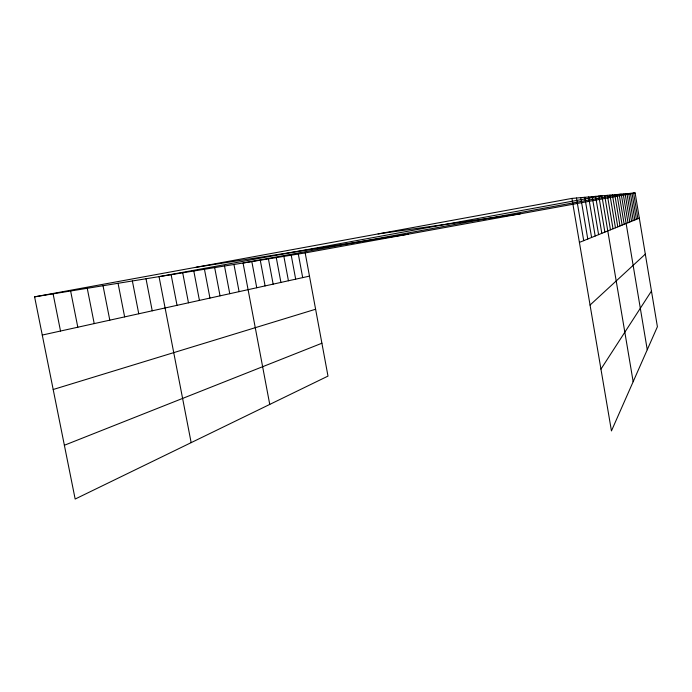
<?xml version="1.0" encoding="UTF-8"?>
<svg xmlns="http://www.w3.org/2000/svg" width="692" height="692" viewBox="0 0 692 692"><rect width="100%" height="100%" fill="white"/><g stroke="black" fill="none" stroke-linecap="round" stroke-linejoin="round"><path stroke-width="1.04" d="M600.95 369.139L651.457 291.055M590.06 305.042L645.316 254.137M579.412 242.399L639.322 218.162M64.373 445.259L321.901 343.232M53.189 389.501L315.604 309.238M42.264 335.058L309.471 276.125M34.6 296.842L305.181 252.926L327.991 376.102L75.16 499.044L34.6 296.842L571.929 198.405L635.126 192.956L657.4 326.745L611.451 430.908L571.929 198.405M305.181 252.926L635.126 192.956M196.173 267.25L408.306 234.181M378.117 233.913L520.332 213.819M53.094 293.84L60.515 331.027M70.619 291.003L77.807 327.212M103.03 285.735L109.803 320.162M87.244 288.305L94.216 323.596M132.371 280.978L138.763 313.77M118.055 283.296L124.638 316.884M171.123 274.689L177.031 305.328M191.156 442.638L159.039 276.653L601.876 195.827L633.163 381.699M146.012 278.764L152.231 310.803M204.451 269.274L209.944 298.07M193.803 271.005L199.426 300.389M182.705 272.804L188.466 302.811M233.957 264.491L239.095 291.643M224.511 266.022L229.761 293.702M214.676 267.614L220.047 295.847M260.27 260.218L265.097 285.908M251.827 261.593L256.749 287.751M269.75 404.422L243.056 263.012L621.234 194.149L647.254 349.745M291.22 255.192L295.674 279.161M283.876 256.386L288.426 280.762M276.281 257.623L280.917 282.423M268.418 258.894L273.15 284.135M298.313 254.042L302.689 277.622M598.814 196.087L604.877 232.097M595.587 196.364L601.824 233.334M592.188 196.658L598.597 234.64M588.589 196.969L595.189 236.015M584.783 197.298L591.591 237.477M580.761 197.644L587.768 239.017M576.479 198.016L583.719 240.66M630.403 193.362L634.841 219.97M628.708 193.509L633.232 220.618M626.952 193.656L631.562 221.302M625.118 193.821L629.824 222.002M623.215 193.985L628.025 222.729M619.167 194.331L624.184 224.286M617.013 194.521L622.143 225.108M614.773 194.712L620.006 225.973M612.42 194.91L617.783 226.872M609.963 195.127L615.456 227.815M607.394 195.352L613.017 228.801M604.696 195.576L610.456 229.839M633.612 193.085L637.886 218.741M632.038 193.224L636.389 219.347"/></g></svg>
